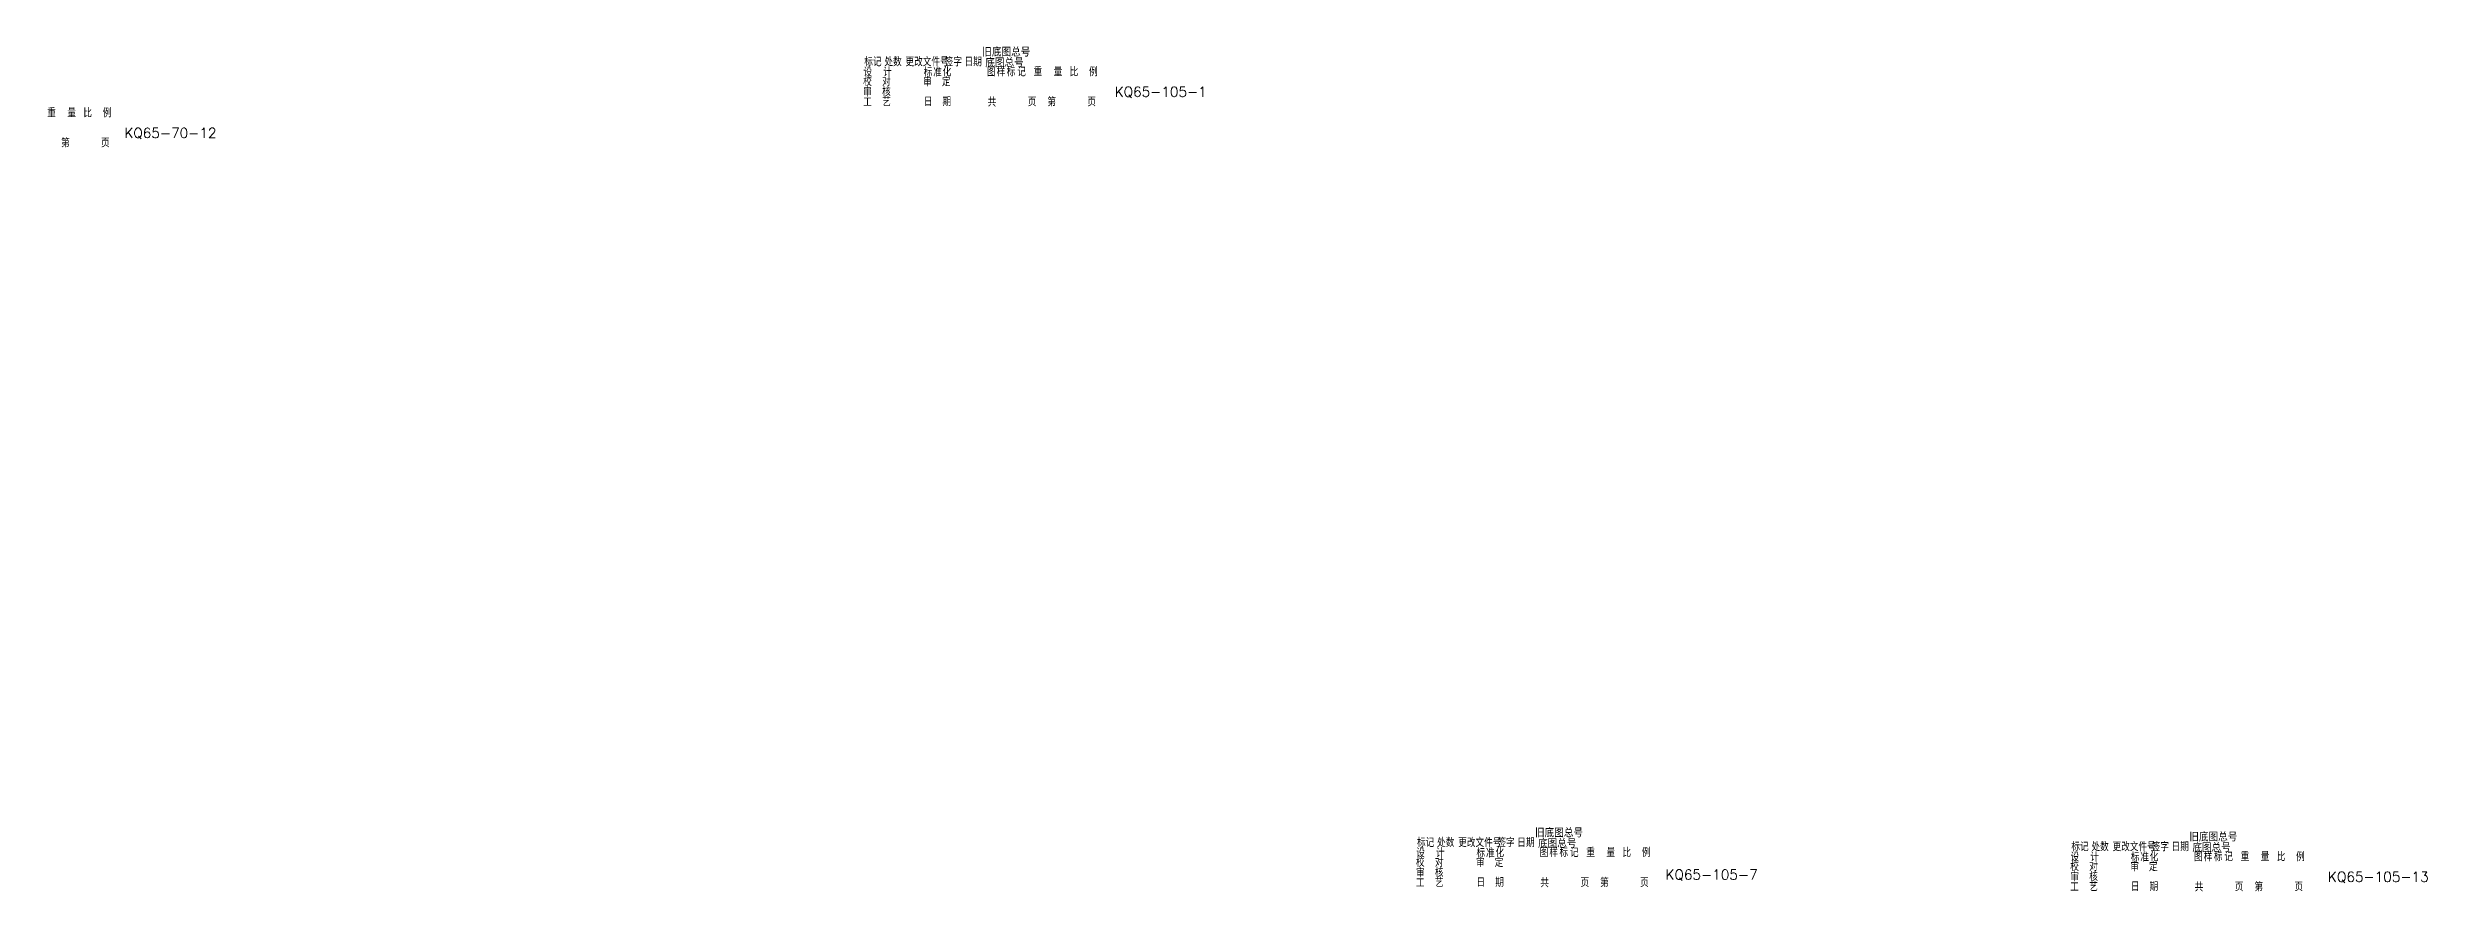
# Model space of a CAD drawing. Header units: millimetres. Extents: x 1188 to 14709, y -1491 to 2629.
# Drawn here: x 2232 to 3421, y 1716 to 2137 of the extents above; entities that cross this region are included whole.
import ezdxf

# ---------------------------------------------------------------- set-up
doc = ezdxf.new("R2010")
doc.units = ezdxf.units.MM
doc.layers.get('0').update_dxf_attribs({"lineweight": 50})
doc.layers.add('1', color=3, linetype='Continuous', lineweight=15)
doc.styles.add('GB2312', font='')
doc.styles.add('HZ', font='txt', dxfattribs={"width": 0.8, "bigfont": 'hztxt'})
doc.styles.add('HZTXT', font='txt', dxfattribs={"bigfont": 'HZTXT'})
doc.styles.get('GB2312').set_extended_font_data('FangSong_GB2312')

msp = doc.modelspace()

# ---------------------------------------------------------------- texts
at = {"color": 3, "char_height": 5, "width": 36.1292, "attachment_point": 1, "style": 'GB2312'}
for s, insert in [('{\\Ftxt,hztxt|c134;KQ65-105-1}', (2764.99098, 2117.82791)), ('{\\Ftxt,hztxt|c134;KQ65-70-12}', (2269.97673, 2097.23291)), ('{\\Ftxt,hztxt|c134;KQ65-105-7}', (3040.32544, 1726.57775)), ('{\\Ftxt,hztxt|c134;KQ65-105-13}', (3371.47766, 1725.47634))]:
    msp.add_mtext(s, dxfattribs=dict(at, insert=insert))
at = {"layer": '1', "style": 'HZ', "width": 0.8}
for s, p in [('标记', (2639.85673, 2128.1089)), ('处数', (2649.90093, 2128.1089)), ('更改文件号', (2660.43875, 2128.1089)), ('签字', (2680.03353, 2128.1089)), ('日期', (2689.95524, 2128.1089)), ('校', (2639.30442, 2118.22714)), ('设', (2639.42691, 2122.97019)), ('审', (2639.30442, 2112.99964)), ('核', (2648.78445, 2113.14661)), ('对', (2648.78445, 2118.22714)), ('计', (2649.29296, 2122.97019)), ('审', (2669.30672, 2118.12777)), ('标', (2669.56097, 2122.88684)), ('准', (2674.31027, 2122.88684)), ('定', (2678.66426, 2118.12777)), ('化', (2679.041, 2123.03381)), ('图', (2701.12425, 2123.11172)), ('样', (2706.02386, 2123.11172)), ('标', (2711.04596, 2123.11172)), ('记', (2716.31304, 2123.11172)), ('重', (2724.47777, 2123.18374)), ('量', (2734.52743, 2123.18374)), ('比', (2742.52595, 2123.11172)), ('例', (2752.20268, 2123.11172)), ('重', (2231.44856, 2102.66603)), ('量', (2241.49822, 2102.66603)), ('比', (2249.49674, 2102.59402)), ('例', (2259.17347, 2102.59402)), ('工', (2639.30442, 2107.97866)), ('艺', (2648.78445, 2108.12563)), ('日', (2669.56098, 2108.21676)), ('期', (2678.91852, 2108.21676)), ('共', (2701.49172, 2107.97321)), ('页', (2721.58012, 2108.12019)), ('第', (2731.37934, 2108.12019)), ('页', (2751.34525, 2108.12019)), ('第', (2238.35013, 2087.60248)), ('页', (2258.31604, 2087.60248)), ('设', (2915.71246, 1732.77926)), ('标记', (2916.14228, 1737.91797)), ('计', (2925.57851, 1732.77926)), ('处数', (2926.18648, 1737.91797)), ('更改文件号', (2936.7243, 1737.91797)), ('标', (2945.84653, 1732.69591)), ('准', (2950.59582, 1732.69591)), ('化', (2955.32656, 1732.84288)), ('签字', (2956.31908, 1737.91797)), ('日期', (2966.24079, 1737.91797)), ('图', (2977.4098, 1732.92079)), ('样', (2982.30941, 1732.92079)), ('标', (2987.33151, 1732.92079)), ('记', (2992.59859, 1732.92079)), ('重', (3000.76333, 1732.99281)), ('量', (3010.81298, 1732.99281)), ('比', (3018.8115, 1732.92079)), ('例', (3028.48823, 1732.92079)), ('标记', (3243.22192, 1735.84618)), ('处数', (3253.26612, 1735.84618)), ('更改文件号', (3263.80394, 1735.84618)), ('签字', (3283.39872, 1735.84618)), ('日期', (3293.32043, 1735.84618)), ('校', (2915.58997, 1728.03621)), ('审', (2915.58997, 1722.8087)), ('核', (2925.07, 1722.95568)), ('对', (2925.07, 1728.03621)), ('审', (2945.59227, 1727.93683)), ('定', (2954.94981, 1727.93683)), ('校', (3242.66961, 1725.96441)), ('设', (3242.7921, 1730.70746)), ('审', (3242.66961, 1720.73691)), ('核', (3252.14964, 1720.88388)), ('对', (3252.14964, 1725.96441)), ('计', (3252.65815, 1730.70746)), ('审', (3272.67191, 1725.86504)), ('标', (3272.92617, 1730.62411)), ('准', (3277.67546, 1730.62411)), ('定', (3282.02945, 1725.86504)), ('化', (3282.4062, 1730.77109)), ('图', (3304.48944, 1730.84899)), ('样', (3309.38905, 1730.84899)), ('标', (3314.41115, 1730.84899)), ('记', (3319.67823, 1730.84899)), ('重', (3327.84297, 1730.92101)), ('量', (3337.89262, 1730.92101)), ('比', (3345.89114, 1730.84899)), ('例', (3355.56787, 1730.84899)), ('工', (2915.58997, 1717.78773)), ('艺', (2925.07, 1717.9347)), ('日', (2945.84653, 1718.02583)), ('期', (2955.20407, 1718.02583)), ('共', (2977.77727, 1717.78228)), ('页', (2997.86567, 1717.92925)), ('第', (3007.66489, 1717.92925)), ('页', (3027.6308, 1717.92925)), ('工', (3242.66961, 1715.71593)), ('艺', (3252.14964, 1715.86291)), ('日', (3272.92617, 1715.95404)), ('期', (3282.28371, 1715.95404)), ('共', (3304.85691, 1715.71048)), ('页', (3324.94531, 1715.85746)), ('第', (3334.74453, 1715.85746)), ('页', (3354.71044, 1715.85746))]:
    msp.add_text(s, height=4, dxfattribs=at).set_placement(p)
at = {"layer": '1', "style": 'HZTXT'}
for s, p in [('旧底图总号', (2698.82888, 2132.97615)), ('底图总号', (2700.35442, 2127.63946)), ('旧底图总号', (2975.11444, 1742.78522)), ('底图总号', (2976.63998, 1737.44853)), ('旧底图总号', (3302.19408, 1740.71343)), ('底图总号', (3303.71962, 1735.37673))]:
    msp.add_text(s, height=4, dxfattribs=at).set_placement(p)

doc.saveas('drawing.dxf')
